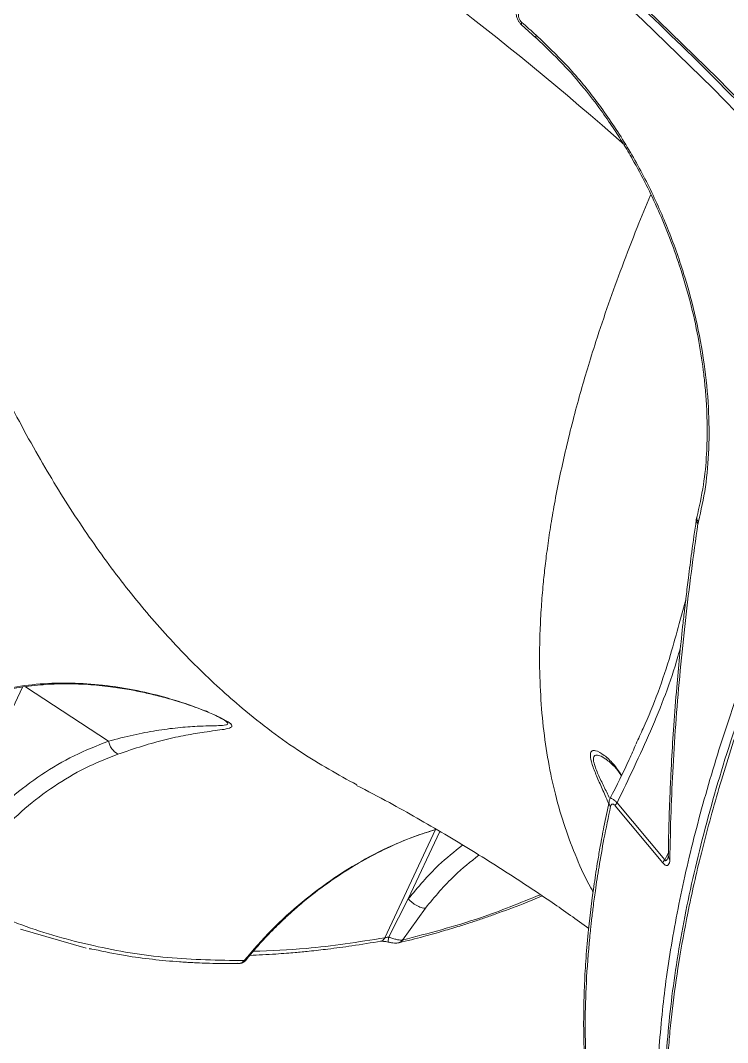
# Model space of a CAD drawing. Header units: millimetres. Extents: x -5609 to 5139, y -3980 to 3221.
# Drawn here: x 2638.2 to 2736.3, y 654.7 to 796.7 of the extents above; entities that cross this region are included whole.
import ezdxf

# ---------------------------------------------------------------- set-up
doc = ezdxf.new("R2010")
doc.units = ezdxf.units.MM
doc.layers.add('DIKOM_ОБЪЕКТ', color=7, linetype='Continuous')
doc.layers.add('DIKOM_РАЗМЕР_ОБЪЕКТА', color=7, linetype='Continuous')

# ---------------------------------------------------------------- blocks, each defined once
blk = doc.blocks.new('A$Cc336a1e3')
at = {"color": 7, "linetype": 'Continuous', "lineweight": 15}
for p, q in [((5527.92, 2068.95), (5529.91, 2067.18)), ((5552.25, 2000.64), (5552.17, 2000.24)), ((5552.17, 2000.24), (5552.17, 2000.22)), ((5552.41, 1999.73), (5552.46, 1999.99)), ((5552.4, 1999.7), (5552.41, 1999.73)), ((5547.54, 1952.6), (5540.91, 1960.52)), ((5547.81, 1953.02), (5541.18, 1960.95)), ((5512.19, 1947.58), (5509.49, 1942.3)), ((5511.4, 1941.88), (5514.57, 1946.31)), ((5467.49, 1940.74), (5458.35, 1943.38)), ((5467.9, 1940.67), (5468.59, 1940.56)), ((5467.93, 1940.69), (5468.21, 1940.64))]:
    blk.add_line(p, q, dxfattribs=at)
at = {"color": 8, "linetype": 'Continuous', "lineweight": 15}
for p, q in [((5550.7, 1989.12), (5549.79, 1985.84)), ((5458.62, 1976.98), (5445.68, 1949.38)), ((5459.05, 1977.04), (5470.58, 1969.49)), ((5515.97, 1957.22), (5508.93, 1942.19)), ((5516.59, 1956.95), (5512.19, 1947.58)), ((5547.81, 1953.02), (5548.29, 1954.04)), ((5489.39, 1939.02), (5489.56, 1939.01))]:
    blk.add_line(p, q, dxfattribs=at)
at = {"color": 7, "linetype": 'Continuous', "lineweight": 15, "flags": 128}
for points in [[(5583.07, 2031.2), (5574.01, 2041.58), (5564.71, 2051.69), (5555.16, 2061.52), (5545.37, 2071.06), (5535.36, 2080.31), (5525.12, 2089.26), (5514.66, 2097.91), (5504, 2106.25), (5493.13, 2114.27), (5482.07, 2121.97), (5470.82, 2129.34), (5459.39, 2136.38), (5447.78, 2143.09), (5436.01, 2149.46), (5424.09, 2155.48), (5412.01, 2161.16), (5399.79, 2166.48), (5387.43, 2171.45), (5374.95, 2176.06), (5362.35, 2180.31), (5349.64, 2184.2)], [(5582.35, 2029.89), (5573.32, 2040.24), (5564.04, 2050.32), (5554.52, 2060.12), (5544.76, 2069.63), (5534.78, 2078.85), (5524.57, 2087.78), (5514.15, 2096.4), (5503.51, 2104.71), (5492.68, 2112.71), (5481.65, 2120.38), (5470.44, 2127.73), (5459.04, 2134.76), (5447.47, 2141.44), (5435.73, 2147.79), (5423.84, 2153.8), (5411.8, 2159.46), (5399.61, 2164.76), (5387.3, 2169.72), (5374.85, 2174.31), (5362.29, 2178.55), (5349.62, 2182.42)], [(5527.94, 2069.31), (5528.19, 2069.09), (5528.44, 2068.87), (5528.69, 2068.65), (5528.93, 2068.43), (5529.18, 2068.21), (5529.43, 2067.98), (5529.68, 2067.76), (5529.93, 2067.54)], [(5510.94, 1941.51), (5510.86, 1941.49), (5510.82, 1941.48)]]:
    blk.add_lwpolyline(points, dxfattribs=at)
at = {"color": 8, "linetype": 'Continuous', "lineweight": 15}
for centre, radius, start, end in [((5241.15, 1711.2), 454.96, 48.5619, 65.5024), ((5510.7, 1942.28), 0.805, 287.2746, 330.3411), ((5488.65, 1939.48), 0.867, 280.8033, 327.8868)]:
    blk.add_arc(centre, radius, start, end, dxfattribs=at)
at = {"color": 7, "linetype": 'Continuous', "lineweight": 15}
for centre, radius, start, end in [((5473.13, 1969.98), 2.6, 190.8407, 241.4462), ((5542.08, 1960.11), 1.24, 136.7353, 160.2696), ((5488.68, 1939.41), 0.789, 250.8947, 279.9733)]:
    blk.add_arc(centre, radius, start, end, dxfattribs=at)
for points, knots in [([(5359.29, 2067.58), (5358.15, 2072.71), (5355.86, 2082.98), (5353.13, 2099.32), (5350.92, 2116.32), (5349.3, 2133.99), (5348.28, 2151.88), (5347.82, 2169.88), (5347.89, 2187.93), (5348.37, 2203.14), (5348.99, 2215.27), (5349.56, 2224.18), (5350.24, 2233.17), (5351.04, 2242.23), (5352.29, 2254.74), (5354.21, 2270.88), (5357.06, 2290.82), (5360.47, 2311.21), (5364.45, 2331.98), (5368.93, 2352.61), (5373.84, 2373.04), (5379.18, 2393.2), (5383.72, 2408.96), (5387.18, 2420.27), (5389.33, 2427.14), (5391.54, 2434.01), (5393.82, 2440.88), (5396.15, 2447.76), (5398.54, 2454.63), (5402.48, 2465.66), (5408.16, 2480.81), (5415.82, 2499.93), (5423.96, 2518.91), (5432.57, 2537.69), (5441.42, 2555.77), (5450.49, 2573.14), (5459.72, 2589.75), (5467.34, 2602.63), (5473.17, 2612.05), (5477.09, 2618.21), (5481.05, 2624.29), (5485.07, 2630.29), (5489.13, 2636.19), (5495.32, 2644.95), (5503.73, 2656.27), (5514.44, 2669.67), (5525.33, 2682.29), (5536.37, 2694.08), (5547.55, 2705), (5558.82, 2715), (5570.15, 2724.04), (5581.52, 2732.07), (5592.9, 2739.14), (5600.43, 2742.93), (5604.2, 2744.83)], [0, 0, 0, 0, 0.024819, 0.049681, 0.074585, 0.099531, 0.12452, 0.147882, 0.17128, 0.194715, 0.205777, 0.216847, 0.227925, 0.239011, 0.250106, 0.273561, 0.297359, 0.321499, 0.345981, 0.370806, 0.394284, 0.418061, 0.442135, 0.45031, 0.458518, 0.466761, 0.475037, 0.483347, 0.49169, 0.500068, 0.523695, 0.547624, 0.571855, 0.596389, 0.621225, 0.644678, 0.668395, 0.692375, 0.701869, 0.711403, 0.720978, 0.730593, 0.74025, 0.749946, 0.774408, 0.798991, 0.823695, 0.848519, 0.873464, 0.89853, 0.923716, 0.949023, 0.974451, 1, 1, 1, 1]), ([(5349.78, 2183.69), (5351.49, 2183.19), (5354.63, 2182.27), (5358.88, 2180.95), (5362.28, 2179.87), (5365.06, 2178.97), (5369.92, 2177.36), (5379.7, 2173.98), (5393.71, 2168.64), (5409.44, 2161.97), (5425.29, 2154.58), (5441.81, 2146.1), (5458.91, 2136.4), (5477.16, 2125.03), (5496.4, 2111.75), (5516.43, 2096.35), (5533.53, 2081.72), (5547.95, 2068.3), (5557.09, 2059.21), (5563.25, 2052.81), (5566.48, 2049.39), (5569.3, 2046.35), (5572.03, 2043.36), (5575.03, 2040.02), (5578.79, 2035.77), (5581.51, 2032.59), (5583, 2030.85)], [0, 0, 0, 0, 0.019188, 0.035163, 0.047914, 0.057572, 0.066532, 0.103038, 0.168831, 0.227576, 0.286321, 0.356255, 0.426189, 0.496124, 0.585129, 0.674134, 0.76314, 0.821887, 0.880635, 0.897868, 0.91447, 0.929659, 0.941079, 0.956618, 0.976264, 1, 1, 1, 1]), ([(5652.95, 2129.76), (5651.62, 2128.14), (5649.13, 2125.11), (5645.72, 2120.88), (5642.86, 2117.29), (5640.52, 2114.33), (5638.57, 2111.83), (5634.59, 2106.7), (5628.83, 2099.12), (5621.47, 2089.07), (5614.21, 2078.81), (5606.89, 2068.02), (5599.58, 2056.74), (5591.89, 2044.23), (5584.02, 2030.57), (5576.26, 2015.9), (5569.39, 2001.6), (5563.43, 1987.7), (5558.41, 1974.25), (5554.32, 1961.27), (5551.19, 1948.8), (5549.02, 1936.88), (5547.83, 1925.55), (5547.62, 1915.08), (5548.31, 1905.45), (5549.84, 1896.63), (5551.96, 1889.36), (5554.26, 1883.51), (5555.86, 1880.46), (5556.63, 1878.98)], [0, 0, 0, 0, 0.015739, 0.029451, 0.041106, 0.050679, 0.058284, 0.06548, 0.100643, 0.132419, 0.164195, 0.202024, 0.239853, 0.277684, 0.329279, 0.380983, 0.432581, 0.484169, 0.535761, 0.587354, 0.638952, 0.690657, 0.74229, 0.793895, 0.842064, 0.890237, 0.938413, 0.970219, 1, 1, 1, 1]), ([(5653.2, 2129.16), (5650.64, 2126.02), (5645.38, 2119.59), (5637.63, 2109.75), (5629.8, 2099.48), (5623.46, 2090.87), (5618.57, 2084.01), (5615.06, 2079.02), (5611.58, 2073.96), (5608.11, 2068.82), (5604.68, 2063.62), (5601.28, 2058.35), (5596.87, 2051.35), (5591.61, 2042.7), (5585.73, 2032.5), (5580.22, 2022.4), (5575.3, 2012.8), (5570.96, 2003.75), (5568.09, 1997.37), (5566.29, 1993.18), (5565.39, 1991.06), (5564.52, 1988.95), (5563.68, 1986.87), (5562.86, 1984.81), (5560.98, 1979.98), (5558.31, 1972.59), (5555.26, 1962.99), (5552.82, 1954.02), (5551.01, 1946), (5549.71, 1938.83), (5549.03, 1933.94), (5548.67, 1930.78), (5548.51, 1929.21), (5548.38, 1927.67), (5548.26, 1926.16), (5548.16, 1924.67), (5547.9, 1920.05), (5547.87, 1912.57), (5548.77, 1902.81), (5550.6, 1893.87), (5553.22, 1885.7), (5555.66, 1880.86), (5556.87, 1878.46)], [0, 0, 0, 0, 0.030416, 0.062321, 0.095715, 0.130598, 0.146745, 0.163192, 0.17994, 0.196987, 0.214335, 0.231983, 0.249931, 0.285036, 0.320141, 0.355246, 0.390845, 0.422279, 0.453078, 0.46104, 0.468957, 0.476831, 0.484662, 0.492449, 0.500192, 0.539822, 0.577952, 0.614583, 0.649714, 0.679388, 0.707901, 0.715177, 0.722374, 0.72949, 0.736527, 0.743484, 0.750362, 0.802052, 0.85286, 0.902788, 0.951834, 1, 1, 1, 1]), ([(5527.25, 2071.25), (5527.21, 2071.08), (5527.13, 2070.72), (5527.2, 2070.1), (5527.42, 2069.57), (5527.69, 2069.16), (5527.87, 2068.99), (5527.96, 2068.9)], [0, 0, 0, 0, 0.212788, 0.449228, 0.71085, 0.85204, 1, 1, 1, 1]), ([(5527.52, 2070.6), (5527.5, 2070.5), (5527.45, 2070.29), (5527.53, 2069.93), (5527.69, 2069.57), (5527.86, 2069.4), (5527.94, 2069.31)], [0, 0, 0, 0, 0.250135, 0.500252, 0.750177, 1, 1, 1, 1]), ([(5527.93, 2068.95), (5527.94, 2068.93), (5527.96, 2068.89), (5528, 2068.87), (5528.04, 2068.86)], [0, 0, 0, 0, 0.266116, 1, 1, 1, 1]), ([(5529.93, 2067.54), (5531.43, 2066.11), (5534.44, 2063.24), (5538.53, 2058.21), (5542.24, 2052.74), (5545.5, 2046.88), (5548.27, 2040.75), (5550.5, 2034.46), (5552.2, 2028.12), (5553.34, 2021.87), (5553.94, 2015.8), (5553.98, 2010.06), (5553.54, 2004.69), (5552.82, 2001.56), (5552.46, 1999.99)], [0, 0, 0, 0, 0.083421, 0.166599, 0.249542, 0.333042, 0.416017, 0.499511, 0.582694, 0.66594, 0.749582, 0.832831, 0.916288, 1, 1, 1, 1]), ([(5529.93, 2067.15), (5531.18, 2065.97), (5533.5, 2063.78), (5536.46, 2060.36), (5538.77, 2057.36), (5540.55, 2054.8), (5542.02, 2052.51), (5544.24, 2048.76), (5547.05, 2043.17), (5549.62, 2036.48), (5551.35, 2030.58), (5552.45, 2025.67), (5553.06, 2021.78), (5553.4, 2018.73), (5553.6, 2016.12), (5553.71, 2012.92), (5553.62, 2009.11), (5553.21, 2004.79), (5552.57, 2002.03), (5552.23, 2000.54)], [0, 0, 0, 0, 0.070174, 0.129729, 0.178598, 0.217126, 0.24934, 0.282169, 0.382644, 0.48414, 0.552004, 0.618981, 0.681532, 0.710908, 0.746124, 0.792439, 0.849977, 0.919295, 1, 1, 1, 1]), ([(5552.16, 2000.19), (5551.95, 1998.7), (5551.56, 1996.01), (5551.11, 1992.48), (5550.77, 1989.75), (5550.51, 1987.49), (5550.03, 1983.26), (5549.52, 1977.96), (5549.04, 1971.81), (5548.8, 1967.94), (5548.65, 1965.12), (5548.55, 1962.99), (5548.44, 1960.31), (5548.34, 1957.09), (5548.3, 1954.78), (5548.28, 1953.53)], [0, 0, 0, 0, 0.091555, 0.164212, 0.21796, 0.261235, 0.305424, 0.483744, 0.597411, 0.70212, 0.736571, 0.783421, 0.842902, 0.915071, 1, 1, 1, 1]), ([(5552.4, 1999.7), (5552.09, 1997.48), (5551.45, 1992.96), (5550.63, 1986.17), (5549.92, 1979.35), (5549.35, 1972.59), (5548.93, 1966.07), (5548.62, 1959.53), (5548.54, 1955.28), (5548.49, 1953.05)], [0, 0, 0, 0, 0.135725, 0.276761, 0.4231, 0.566649, 0.710889, 0.849206, 1, 1, 1, 1]), ([(5549.79, 1985.84), (5549.4, 1984.39), (5548.06, 1979.38), (5546, 1973.8), (5544.13, 1969.84), (5543.8, 1969.13)], [0, 0, 0, 0, 0.250536, 0.865585, 1, 1, 1, 1]), ([(5471.89, 1967.69), (5473.04, 1968.08), (5475.33, 1968.86), (5478.46, 1969.72), (5481.35, 1970.35), (5483.65, 1970.72), (5485.41, 1970.96), (5486.71, 1971.13), (5487.57, 1971.32), (5487.83, 1971.63), (5487.31, 1972.14), (5485.95, 1972.87), (5483.62, 1973.89), (5480.31, 1975.07), (5476.16, 1976.21), (5471.91, 1977.04), (5467.59, 1977.52), (5463.25, 1977.62), (5458.92, 1977.28), (5454.65, 1976.47), (5452.01, 1975.47), (5450.69, 1974.97)], [0, 0, 0, 0, 0.061715, 0.123243, 0.18538, 0.247409, 0.288747, 0.330458, 0.372993, 0.405198, 0.437579, 0.470056, 0.50217, 0.565567, 0.628259, 0.690906, 0.752819, 0.814537, 0.876699, 0.938276, 1, 1, 1, 1]), ([(5450.96, 1974.87), (5452.11, 1975.31), (5454.33, 1976.17), (5457.78, 1976.92), (5461.03, 1977.34), (5464.34, 1977.5), (5467.58, 1977.41), (5470.69, 1977.1), (5473.29, 1976.7), (5475.53, 1976.25), (5477.65, 1975.75), (5480.32, 1975.01), (5482.97, 1974.11), (5485.02, 1973.26), (5486.11, 1972.73), (5486.49, 1972.51), (5486.68, 1972.39)], [0, 0, 0, 0, 0.098417, 0.189852, 0.275512, 0.354101, 0.44758, 0.528778, 0.59784, 0.654581, 0.708488, 0.770283, 0.877856, 0.9375, 0.968533, 1, 1, 1, 1]), ([(5470.58, 1969.49), (5468.97, 1968.86), (5465.77, 1967.6), (5461.25, 1964.93), (5457, 1961.73), (5453.1, 1957.99), (5449.55, 1953.81), (5447.54, 1950.67), (5446.53, 1949.1)], [0, 0, 0, 0, 0.166956, 0.333008, 0.499892, 0.667046, 0.833215, 1, 1, 1, 1]), ([(5543.77, 1969.03), (5543.47, 1968.33), (5542.38, 1965.78), (5541.12, 1963.34), (5540.2, 1961.56)], [0, 0, 0, 0, 0.273316, 1, 1, 1, 1]), ([(5448.94, 1948.07), (5449.9, 1949.58), (5451.82, 1952.6), (5455.2, 1956.62), (5458.92, 1960.22), (5462.98, 1963.29), (5467.29, 1965.87), (5470.35, 1967.08), (5471.89, 1967.69)], [0, 0, 0, 0, 0.16687, 0.333012, 0.500294, 0.667165, 0.833064, 1, 1, 1, 1]), ([(5539.6, 1967.03), (5540, 1966.7), (5540.75, 1966.1), (5541.44, 1965.22), (5541.73, 1964.74), (5541.75, 1964.7)], [0, 0, 0, 0, 0.524155, 0.961491, 1, 1, 1, 1]), ([(5505.01, 1963.35), (5506.53, 1962.56), (5510.63, 1960.43), (5517.22, 1956.64), (5524.76, 1952.02), (5531.42, 1947.65), (5535.54, 1944.7), (5537.23, 1943.5)], [0, 0, 0, 0, 0.139036, 0.375239, 0.608825, 0.839759, 1, 1, 1, 1]), ([(5540.21, 1961.55), (5540.18, 1961.48), (5540.11, 1961.33), (5540.07, 1961.14), (5540.05, 1961.05)], [0, 0, 0, 0, 0.490793, 1, 1, 1, 1]), ([(5540.05, 1961.05), (5539.81, 1959.89), (5539.38, 1957.82), (5538.87, 1955.12), (5538.51, 1953.03), (5538.24, 1951.31), (5537.75, 1948.09), (5537.26, 1944.1), (5536.85, 1939.49), (5536.68, 1936.61), (5536.6, 1934.52), (5536.55, 1932.96), (5536.53, 1930.99), (5536.53, 1928.63), (5536.59, 1926.95), (5536.62, 1926.04)], [0, 0, 0, 0, 0.091755, 0.164598, 0.218578, 0.26186, 0.30603, 0.484349, 0.598036, 0.702912, 0.737185, 0.783856, 0.843196, 0.915231, 1, 1, 1, 1]), ([(5540.26, 1960.44), (5539.95, 1958.93), (5539.36, 1956.09), (5538.68, 1952.19), (5538.19, 1949.03), (5537.85, 1946.53), (5537.67, 1944.97), (5537.56, 1944.05), (5537.52, 1943.64), (5537.48, 1943.25), (5537.44, 1942.89), (5537.41, 1942.56), (5537.17, 1940.22), (5536.87, 1936.11), (5536.7, 1930.54), (5536.79, 1927.14), (5536.84, 1925.52)], [0, 0, 0, 0, 0.120823, 0.226648, 0.317481, 0.382191, 0.436322, 0.44875, 0.460453, 0.47143, 0.481681, 0.491206, 0.500006, 0.682434, 0.849099, 1, 1, 1, 1]), ([(5540.91, 1960.52), (5540.87, 1960.57), (5540.78, 1960.66), (5540.66, 1960.74), (5540.55, 1960.77), (5540.43, 1960.75), (5540.32, 1960.65), (5540.28, 1960.51), (5540.26, 1960.44)], [0, 0, 0, 0, 0.124752, 0.249739, 0.369564, 0.500441, 0.750083, 1, 1, 1, 1]), ([(5489.57, 1939), (5490.24, 1939.81), (5491.52, 1941.35), (5493.44, 1943.35), (5495.14, 1945), (5496.77, 1946.46), (5498.87, 1948.22), (5501.88, 1950.46), (5505.46, 1952.71), (5509.29, 1954.7), (5512.69, 1956.2), (5514.99, 1956.91), (5515.97, 1957.22)], [0, 0, 0, 0, 0.094559, 0.182049, 0.252155, 0.309612, 0.382443, 0.502272, 0.654027, 0.771837, 0.903402, 1, 1, 1, 1]), ([(5548.49, 1953.05), (5548.48, 1952.9), (5548.46, 1952.59), (5548.33, 1952.32), (5548.16, 1952.22), (5547.98, 1952.23), (5547.76, 1952.35), (5547.61, 1952.52), (5547.54, 1952.6)], [0, 0, 0, 0, 0.25053, 0.499907, 0.625077, 0.750432, 0.875266, 1, 1, 1, 1]), ([(5547.54, 1952.6), (5547.56, 1952.66), (5547.61, 1952.79), (5547.75, 1952.94), (5547.81, 1953.02)], [0, 0, 0, 0, 0.500016, 1, 1, 1, 1]), ([(5548.28, 1953.53), (5548.29, 1953.51), (5548.3, 1953.46), (5548.28, 1953.39), (5548.28, 1953.36)], [0, 0, 0, 0, 0.546004, 1, 1, 1, 1]), ([(5489.39, 1939.02), (5485.83, 1939.07), (5478.72, 1939.18), (5468.44, 1940.92), (5458.46, 1943.71), (5452.12, 1946.62), (5448.94, 1948.07)], [0, 0, 0, 0, 0.250379, 0.499999, 0.749621, 1, 1, 1, 1]), ([(5510.94, 1941.51), (5512.05, 1941.78), (5514.1, 1942.29), (5516.9, 1943.08), (5519.15, 1943.76), (5521, 1944.35), (5522.63, 1944.9), (5524.99, 1945.73), (5527.71, 1946.73), (5529.9, 1947.63), (5530.77, 1948)], [0, 0, 0, 0, 0.171164, 0.313357, 0.426708, 0.512518, 0.592102, 0.673176, 0.868827, 1, 1, 1, 1]), ([(5512.19, 1947.58), (5512.38, 1947.4), (5512.66, 1947.13), (5513.1, 1946.81), (5513.46, 1946.6), (5513.8, 1946.44), (5514.21, 1946.3), (5514.43, 1946.3), (5514.57, 1946.31)], [0, 0, 0, 0, 0.238446, 0.367747, 0.499996, 0.632285, 0.761492, 1, 1, 1, 1]), ([(5490.21, 1939.75), (5490.78, 1939.77), (5491.98, 1939.82), (5493.68, 1939.92), (5495.2, 1940.03), (5496.73, 1940.16), (5498.63, 1940.34), (5501.26, 1940.64), (5504.59, 1941.08), (5507.07, 1941.49), (5508.43, 1941.72)], [0, 0, 0, 0, 0.09799, 0.203974, 0.28656, 0.351608, 0.458612, 0.602313, 0.782749, 1, 1, 1, 1]), ([(5508.33, 1941.7), (5508.38, 1941.7), (5508.49, 1941.71), (5508.75, 1941.7), (5509.06, 1941.66), (5509.28, 1941.61), (5509.4, 1941.58)], [0, 0, 0, 0, 0.237769, 0.483842, 0.737734, 1, 1, 1, 1]), ([(5509.49, 1942.3), (5509.43, 1942.29), (5509.32, 1942.28), (5509.16, 1942.25), (5509.02, 1942.22), (5508.96, 1942.2), (5508.93, 1942.19)], [0, 0, 0, 0, 0.29184, 0.522725, 0.774585, 1, 1, 1, 1]), ([(5509.49, 1942.3), (5509.67, 1942.23), (5510.04, 1942.09), (5510.59, 1941.94), (5511.07, 1941.86), (5511.29, 1941.87), (5511.4, 1941.88)], [0, 0, 0, 0, 0.246905, 0.494821, 0.745913, 1, 1, 1, 1]), ([(5468.59, 1940.56), (5470.03, 1940.26), (5472.7, 1939.7), (5476.66, 1939.18), (5479.49, 1938.91), (5481.37, 1938.79), (5482.29, 1938.73), (5483.37, 1938.68), (5484.77, 1938.64), (5486.63, 1938.6), (5488.04, 1938.62), (5488.82, 1938.63)], [0, 0, 0, 0, 0.220002, 0.40645, 0.592732, 0.639153, 0.682672, 0.72899, 0.796581, 0.886893, 1, 1, 1, 1]), ([(5509.4, 1941.58), (5509.55, 1941.55), (5509.84, 1941.49), (5510.26, 1941.45), (5510.61, 1941.45), (5510.8, 1941.48), (5510.89, 1941.5)], [0, 0, 0, 0, 0.278153, 0.535444, 0.775735, 1, 1, 1, 1]), ([(5488.86, 1938.64), (5488.89, 1938.64), (5489.01, 1938.65), (5489.2, 1938.73), (5489.41, 1938.85), (5489.51, 1938.96), (5489.56, 1939.01)], [0, 0, 0, 0, 0.096183, 0.394955, 0.69764, 1, 1, 1, 1])]:
    blk.add_open_spline(points, degree=3, knots=knots, dxfattribs=at)
at = {"color": 8, "linetype": 'Continuous', "lineweight": 15}
for points, knots in [([(5428.32, 2123.42), (5428.63, 2120.61), (5429.26, 2114.87), (5430.37, 2106.59), (5431.64, 2098.29), (5432.99, 2090.55), (5434.56, 2082.59), (5436.24, 2074.92), (5438.13, 2067.18), (5439.98, 2060.35), (5441.76, 2054.32), (5443.42, 2049.08), (5445.13, 2044.04), (5446.91, 2039.13), (5448.79, 2034.25), (5450.85, 2029.26), (5453.11, 2024.13), (5455.6, 2018.9), (5458.15, 2013.91), (5461.55, 2007.75), (5465.86, 2000.7), (5471.26, 1993.01), (5476.92, 1985.99), (5482.87, 1979.63), (5489.64, 1973.49), (5496.98, 1967.89), (5502.45, 1964.86), (5505.05, 1963.42)], [0, 0, 0, 0, 0.035262, 0.072224, 0.106626, 0.144036, 0.175858, 0.21565, 0.25145, 0.28728, 0.316469, 0.342844, 0.368452, 0.396314, 0.4225, 0.449566, 0.481502, 0.512644, 0.544693, 0.575467, 0.633128, 0.690453, 0.747671, 0.804958, 0.862477, 0.93476, 1, 1, 1, 1]), ([(5527.94, 2069.31), (5527.92, 2069.26), (5527.89, 2069.14), (5527.89, 2069.01), (5527.92, 2068.97), (5527.93, 2068.95)], [0, 0, 0, 0, 0.37002, 0.752011, 1, 1, 1, 1]), ([(5529.94, 2067.14), (5529.94, 2067.14), (5529.91, 2067.16), (5529.88, 2067.24), (5529.88, 2067.37), (5529.91, 2067.48), (5529.93, 2067.54)], [0, 0, 0, 0, 0.003799, 0.346966, 0.682284, 1, 1, 1, 1]), ([(5537.86, 1948.58), (5537.75, 1948.77), (5536.87, 1950.24), (5535.54, 1953.21), (5533.88, 1957.51), (5532.58, 1961.99), (5531.58, 1966.66), (5530.89, 1971.46), (5530.48, 1976.48), (5530.38, 1980.95), (5530.47, 1984.87), (5530.64, 1988.07), (5530.85, 1990.66), (5531.04, 1992.56), (5531.18, 1993.86), (5531.35, 1995.21), (5531.54, 1996.62), (5531.75, 1998.09), (5532.08, 2000.17), (5532.56, 2002.98), (5533.26, 2006.48), (5534.09, 2010.22), (5535.01, 2013.95), (5536.01, 2017.65), (5537.07, 2021.29), (5538.36, 2025.43), (5539.94, 2030.15), (5541.86, 2035.44), (5543.8, 2040.47), (5545.2, 2043.82), (5545.82, 2045.31)], [0, 0, 0, 0, 0.008681, 0.067996, 0.126225, 0.185834, 0.241974, 0.29978, 0.356363, 0.413454, 0.446595, 0.481557, 0.513616, 0.526134, 0.539133, 0.552613, 0.566571, 0.581011, 0.59593, 0.627166, 0.662215, 0.695304, 0.731344, 0.764855, 0.795218, 0.828455, 0.873827, 0.917531, 0.963215, 1, 1, 1, 1]), ([(5563.29, 1869.16), (5562.36, 1870.23), (5560.29, 1872.62), (5557.45, 1876.74), (5554.69, 1881.54), (5552.35, 1886.67), (5550.41, 1892.1), (5549.28, 1896.26), (5548.66, 1899.12), (5548.38, 1900.49), (5548.12, 1901.89), (5547.89, 1903.31), (5547.67, 1904.77), (5547.47, 1906.24), (5547.24, 1908.3), (5546.99, 1911.03), (5546.79, 1914.56), (5546.71, 1918.43), (5546.78, 1922.65), (5547.01, 1927.24), (5547.43, 1931.97), (5548.02, 1936.84), (5548.78, 1941.76), (5549.73, 1946.86), (5550.85, 1952.06), (5552.16, 1957.37), (5554.13, 1964.57), (5557, 1973.73), (5561.07, 1984.92), (5565.68, 1996.15), (5570.78, 2007.4), (5576.28, 2018.61), (5580.34, 2026.16), (5582.35, 2029.89)], [0, 0, 0, 0, 0.034915, 0.077699, 0.122494, 0.169299, 0.212152, 0.256562, 0.266746, 0.277009, 0.28735, 0.297769, 0.308267, 0.318843, 0.329499, 0.351898, 0.375969, 0.40171, 0.429123, 0.458207, 0.488961, 0.51708, 0.54666, 0.57624, 0.605821, 0.635401, 0.664982, 0.724124, 0.781944, 0.838441, 0.893617, 0.94747, 1, 1, 1, 1]), ([(5552.4, 1999.7), (5552.34, 1999.77), (5552.21, 1999.91), (5552.14, 2000.09), (5552.17, 2000.18), (5552.17, 2000.19)], [0, 0, 0, 0, 0.447567, 0.925104, 1, 1, 1, 1]), ([(5552.18, 2000.24), (5552.17, 2000.22), (5552.14, 2000.13), (5552.21, 1999.94), (5552.35, 1999.8), (5552.41, 1999.73)], [0, 0, 0, 0, 0.10433, 0.566988, 1, 1, 1, 1]), ([(5552.46, 1999.99), (5552.4, 2000.06), (5552.28, 2000.2), (5552.21, 2000.43), (5552.24, 2000.57), (5552.25, 2000.64)], [0, 0, 0, 0, 0.338744, 0.694978, 1, 1, 1, 1]), ([(5541.18, 1960.95), (5542.76, 1964.24), (5545.91, 1970.8), (5548.79, 1978.15), (5549.88, 1982.24), (5550.02, 1982.73)], [0, 0, 0, 0, 0.469356, 0.936101, 1, 1, 1, 1]), ([(5486.69, 1972.38), (5486.81, 1972.29), (5487.06, 1972.12), (5487.16, 1971.94), (5487.09, 1971.81), (5486.75, 1971.69), (5485.91, 1971.64), (5484.52, 1971.62), (5483.04, 1971.57), (5481.58, 1971.48), (5480.19, 1971.36), (5478.73, 1971.19), (5476.71, 1970.89), (5474.05, 1970.4), (5471.73, 1969.79), (5470.58, 1969.49)], [0, 0, 0, 0, 0.034108, 0.068586, 0.101665, 0.138667, 0.23233, 0.32772, 0.42456, 0.496363, 0.568552, 0.641106, 0.71326, 0.856558, 1, 1, 1, 1]), ([(5541.79, 1964.77), (5541.42, 1965.31), (5540.66, 1966.41), (5539.38, 1967.6), (5538.33, 1968.22), (5537.67, 1968.2), (5537.4, 1967.77), (5537.54, 1966.71), (5538.12, 1965.13), (5538.89, 1963.34), (5539.54, 1961.9), (5539.91, 1961.03), (5540, 1960.82)], [0, 0, 0, 0, 0.154559, 0.31501, 0.478129, 0.560798, 0.643765, 0.727016, 0.809864, 0.891633, 0.973056, 1, 1, 1, 1]), ([(5540.14, 1961.57), (5539.87, 1962.12), (5539.31, 1963.25), (5538.66, 1964.62), (5538.23, 1965.63), (5538, 1966.3), (5537.88, 1966.83), (5537.89, 1967.35), (5538.11, 1967.56), (5538.45, 1967.56), (5538.9, 1967.45), (5539.32, 1967.2), (5539.62, 1967.01)], [0, 0, 0, 0, 0.128884, 0.267204, 0.338199, 0.403681, 0.471353, 0.539117, 0.676431, 0.743271, 0.817445, 1, 1, 1, 1]), ([(5541.18, 1960.95), (5541.08, 1961.04), (5540.9, 1961.2), (5540.67, 1961.38), (5540.48, 1961.5), (5540.32, 1961.58), (5540.22, 1961.6), (5540.22, 1961.55), (5540.22, 1961.55)], [0, 0, 0, 0, 0.178963, 0.357607, 0.528683, 0.68991, 0.986133, 1, 1, 1, 1]), ([(5540.26, 1960.44), (5540.21, 1960.52), (5540.09, 1960.67), (5540.03, 1960.93), (5540.06, 1961.09), (5540.08, 1961.17)], [0, 0, 0, 0, 0.340234, 0.697999, 1, 1, 1, 1]), ([(5516.08, 1957.25), (5514.68, 1956.81), (5511.54, 1955.8), (5506.82, 1953.54), (5501.96, 1950.64), (5497.4, 1947.21), (5493.15, 1943.37), (5490.64, 1940.47), (5489.39, 1939.02)], [0, 0, 0, 0, 0.137043, 0.308975, 0.48216, 0.655076, 0.827033, 1, 1, 1, 1]), ([(5519.71, 1955.07), (5518.58, 1954.17), (5515.85, 1951.99), (5513.55, 1949.21), (5512.19, 1947.58)], [0, 0, 0, 0, 0.412079, 1, 1, 1, 1]), ([(5514.57, 1946.31), (5515.87, 1947.88), (5518.15, 1950.61), (5520.84, 1952.76), (5521.99, 1953.67)], [0, 0, 0, 0, 0.574988, 1, 1, 1, 1]), ([(5548.27, 1953.4), (5548.24, 1953.3), (5548.18, 1953.15), (5548.07, 1952.99), (5547.98, 1952.9), (5547.92, 1952.89), (5547.89, 1952.9), (5547.87, 1952.91), (5547.85, 1952.93), (5547.83, 1952.96), (5547.82, 1953), (5547.81, 1953.02)], [0, 0, 0, 0, 0.325999, 0.567314, 0.735572, 0.807279, 0.838218, 0.867612, 0.897089, 0.928152, 1, 1, 1, 1]), ([(5548.49, 1953.05), (5548.43, 1953.13), (5548.31, 1953.27), (5548.29, 1953.44), (5548.28, 1953.53)], [0, 0, 0, 0, 0.490614, 1, 1, 1, 1]), ([(5530.52, 1948.16), (5527.74, 1947.04), (5521.29, 1944.44), (5514.98, 1942.81), (5511.4, 1941.88)], [0, 0, 0, 0, 0.431188, 1, 1, 1, 1]), ([(5508.93, 1942.19), (5505.26, 1941.61), (5499.01, 1940.62), (5493.12, 1940.41), (5490.69, 1940.32)], [0, 0, 0, 0, 0.587468, 1, 1, 1, 1]), ([(5508.32, 1941.71), (5508.39, 1941.72), (5508.56, 1941.75), (5508.78, 1941.92), (5508.88, 1942.1), (5508.93, 1942.19)], [0, 0, 0, 0, 0.270219, 0.645636, 1, 1, 1, 1]), ([(5509.4, 1941.59), (5509.4, 1941.59), (5509.38, 1941.58), (5509.39, 1941.71), (5509.42, 1941.96), (5509.46, 1942.19), (5509.49, 1942.3)], [0, 0, 0, 0, 0.062938, 0.383063, 0.703076, 1, 1, 1, 1])]:
    blk.add_open_spline(points, degree=3, knots=knots, dxfattribs=at)

msp = doc.modelspace()

# ---------------------------------------------------------------- linework, layer by layer
at = {"layer": 'DIKOM_РАЗМЕР_ОБЪЕКТА'}
msp.add_circle((2594.5, 436), 1052.678, dxfattribs=at)

# ---------------------------------------------------------------- block references
at = {"layer": 'DIKOM_ОБЪЕКТ'}
msp.add_blockref('A$Cc336a1e3', (-2820.166, -1272.903), dxfattribs=at)

doc.saveas('drawing.dxf')
